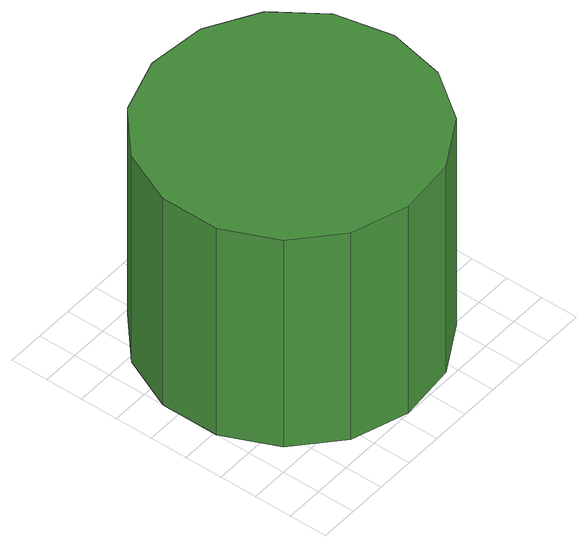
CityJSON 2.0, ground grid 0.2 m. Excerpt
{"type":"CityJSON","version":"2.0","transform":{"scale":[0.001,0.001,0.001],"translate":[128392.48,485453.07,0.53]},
"CityObjects":{
"tree1":{"type":"SolitaryVegetationObject","attributes":{"function":"something"},"geometry":[{"type":"MultiSurface","lod":"1","boundaries":[[[0,1,2,3,4,5,6,7,8,9,10,11,12,13,14]],[[15,16,17,18,19,20,21,22,23,24,25,26,27,28,29]],[[0,29,28,1]],[[1,28,27,2]],[[2,27,26,3]],[[3,26,25,4]],[[4,25,24,5]],[[5,24,23,6]],[[6,23,22,7]],[[7,22,21,8]],[[8,21,20,9]],[[9,20,19,10]],[[10,19,18,11]],[[11,18,17,12]],[[12,17,16,13]],[[13,16,15,14]],[[14,15,29,0]]]}]}
},
"vertices":[
[1469,740,1291],[1405,1042,1291],[1224,1291,1291],[957,1445,1291],[650,1477,1291],[357,1382,1291],[128,1176,1291],[2,894,1291],[2,586,1291],[128,304,1291],[357,98,1291],[650,3,1291],[957,35,1291],[1224,189,1291],[1405,438,1291],[1405,438,1],[1224,189,1],[957,35,1],[650,3,1],[357,98,1],[128,304,1],[2,586,1],[2,894,1],[128,1176,1],[357,1382,1],[650,1477,1],[957,1445,1],[1224,1291,1],[1405,1042,1],[1469,740,1]
]}
